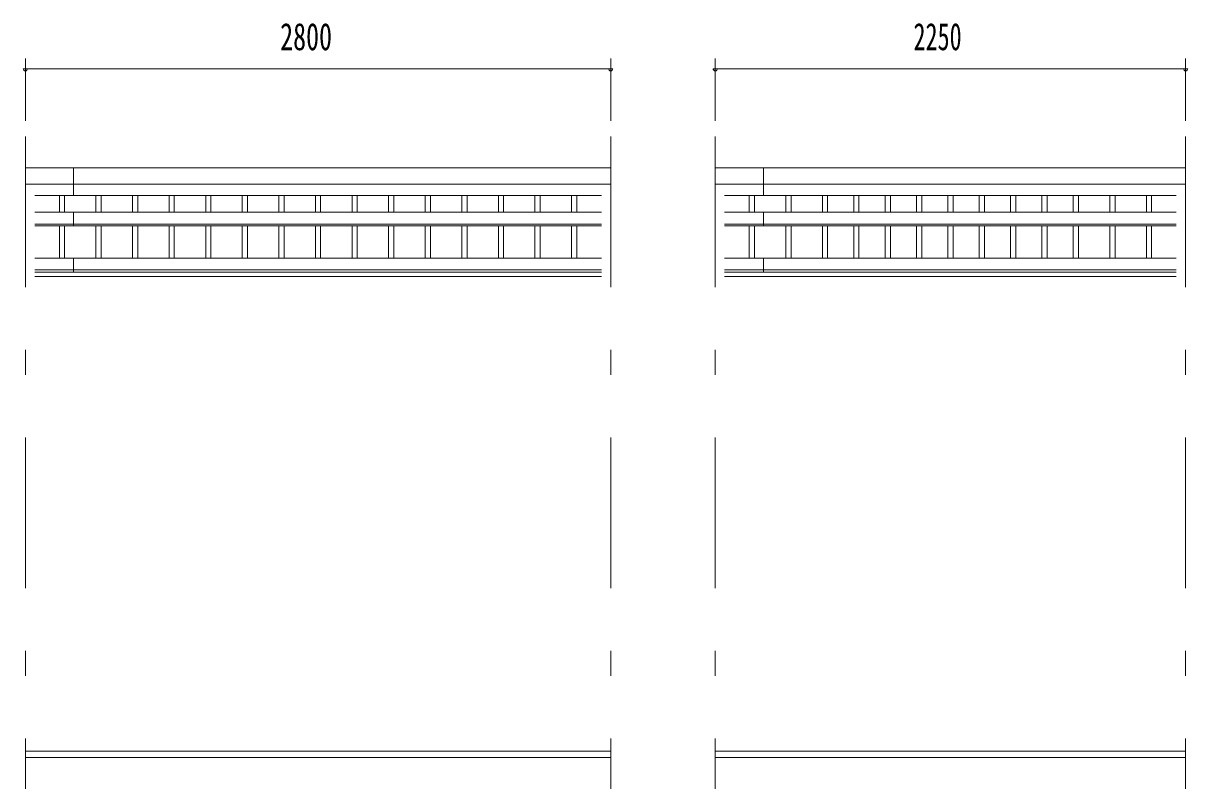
# Model space of a CAD drawing. Units: millimetres, scale not verified. Extents: x -25847 to 25859, y -10500 to 10500.
# Drawn here: x -15978 to -10408, y 1645 to 5307 of the extents above; entities that cross this region are included whole.
import ezdxf
from ezdxf.enums import TextEntityAlignment as Align

# ---------------------------------------------------------------- set-up
doc = ezdxf.new("R2010")
doc.units = ezdxf.units.MM
doc.header["$LTSCALE"] = 60
doc.linetypes.add('USER3', pattern=[24, 12, -5, 2, -5])
for name, color, linetype, lineweight in [('0-2_1-05BOLD', 7, 'Continuous', 18), ('0-3_1-25CENTER', 3, 'USER3', 18), ('0-4_1-45THIN', 4, 'Continuous', 18), ('0-5_1-55DIM', 3, 'Continuous', 18)]:
    doc.layers.add(name, color=color, linetype=linetype, lineweight=lineweight)
doc.styles.add('ＭＳ ゴシック', font='')
doc.styles.get('ＭＳ ゴシック').set_extended_font_data('MS Gothic')

msp = doc.modelspace()

# ---------------------------------------------------------------- linework, layer by layer
at = {"layer": '0-2_1-05BOLD'}
for p, q in [((-13167.96, 4614.67), (-15967.96, 4614.67)), ((-15737.96, 4614.67), (-15737.96, 4482.27)), ((-10417.96, 4614.67), (-12667.96, 4614.67)), ((-12437.96, 4614.67), (-12437.96, 4482.27)), ((-15967.96, 4537.52), (-13167.96, 4537.52)), ((-12667.96, 4537.52), (-10417.96, 4537.52)), ((-13212.51, 4482.27), (-15923.41, 4482.27)), ((-10462.51, 4482.27), (-12623.41, 4482.27)), ((-15923.41, 4402.96), (-13212.51, 4402.96)), ((-15737.96, 4402.96), (-15737.96, 4337.03)), ((-12623.41, 4402.96), (-10462.51, 4402.96)), ((-12437.96, 4402.96), (-12437.96, 4337.03)), ((-15923.41, 4345.26), (-13212.51, 4345.26)), ((-12623.41, 4345.26), (-10462.51, 4345.26)), ((-15923.41, 4337.03), (-13212.51, 4337.03)), ((-12623.41, 4337.03), (-10462.51, 4337.03)), ((-13212.51, 4182.45), (-15923.41, 4182.45)), ((-15737.96, 4182.45), (-15737.96, 4115.47)), ((-10462.51, 4182.45), (-12623.41, 4182.45)), ((-12437.96, 4182.45), (-12437.96, 4115.47)), ((-13212.51, 4127.33), (-15923.41, 4127.33)), ((-10462.51, 4127.33), (-12623.41, 4127.33)), ((-13212.51, 4115.47), (-15923.41, 4115.47)), ((-13212.51, 4094.67), (-15923.41, 4094.67)), ((-10462.51, 4115.47), (-12623.41, 4115.47)), ((-10462.51, 4094.67), (-12623.41, 4094.67)), ((-13167.96, 1824.67), (-15967.96, 1824.67)), ((-13167.96, 1794.67), (-15967.96, 1794.67)), ((-10417.96, 1824.67), (-12667.96, 1824.67)), ((-10417.96, 1794.67), (-12667.96, 1794.67))]:
    msp.add_line(p, q, dxfattribs=at)
at = {"layer": '0-3_1-25CENTER'}
for p, q in [((-15967.96, 4764.67), (-15967.96, 1644.67)), ((-13167.96, 4764.67), (-13167.96, 1644.67)), ((-12667.96, 4764.67), (-12667.96, 1644.67)), ((-10417.96, 4764.67), (-10417.96, 1644.67))]:
    msp.add_line(p, q, dxfattribs=at)
at = {"layer": '0-4_1-45THIN'}
for p, q in [((-15805.46, 4482.27), (-15805.46, 4402.96)), ((-15780.46, 4482.27), (-15780.46, 4402.96)), ((-15630.46, 4482.27), (-15630.46, 4402.96)), ((-15605.46, 4482.27), (-15605.46, 4402.96)), ((-15455.46, 4482.27), (-15455.46, 4402.96)), ((-15430.46, 4482.27), (-15430.46, 4402.96)), ((-15280.46, 4482.27), (-15280.46, 4402.96)), ((-15255.46, 4482.27), (-15255.46, 4402.96)), ((-15105.46, 4482.27), (-15105.46, 4402.96)), ((-15080.46, 4482.27), (-15080.46, 4402.96)), ((-14930.46, 4482.27), (-14930.46, 4402.96)), ((-14905.46, 4482.27), (-14905.46, 4402.96)), ((-14755.46, 4482.27), (-14755.46, 4402.96)), ((-14730.46, 4482.27), (-14730.46, 4402.96)), ((-14580.46, 4482.27), (-14580.46, 4402.96)), ((-14555.46, 4482.27), (-14555.46, 4402.96)), ((-14405.46, 4482.27), (-14405.46, 4402.96)), ((-14380.46, 4482.27), (-14380.46, 4402.96)), ((-14230.46, 4482.27), (-14230.46, 4402.96)), ((-14205.46, 4482.27), (-14205.46, 4402.96)), ((-14055.46, 4482.27), (-14055.46, 4402.96)), ((-14030.46, 4482.27), (-14030.46, 4402.96)), ((-13880.46, 4482.27), (-13880.46, 4402.96)), ((-13855.46, 4482.27), (-13855.46, 4402.96)), ((-13705.46, 4482.27), (-13705.46, 4402.96)), ((-13680.46, 4482.27), (-13680.46, 4402.96)), ((-13530.46, 4482.27), (-13530.46, 4402.96)), ((-13505.46, 4482.27), (-13505.46, 4402.96)), ((-13355.46, 4482.27), (-13355.46, 4402.96)), ((-13330.46, 4482.27), (-13330.46, 4402.96)), ((-12505.46, 4482.27), (-12505.46, 4402.96)), ((-12480.46, 4482.27), (-12480.46, 4402.96)), ((-12330.46, 4482.27), (-12330.46, 4402.96)), ((-12305.46, 4482.27), (-12305.46, 4402.96)), ((-12155.46, 4482.27), (-12155.46, 4402.96)), ((-12130.46, 4482.27), (-12130.46, 4402.96)), ((-12005.46, 4482.27), (-12005.46, 4402.96)), ((-11980.46, 4482.27), (-11980.46, 4402.96)), ((-11855.46, 4482.27), (-11855.46, 4402.96)), ((-11830.46, 4482.27), (-11830.46, 4402.96)), ((-11705.46, 4482.27), (-11705.46, 4402.96)), ((-11680.46, 4482.27), (-11680.46, 4402.96)), ((-11555.46, 4482.27), (-11555.46, 4402.96)), ((-11530.46, 4482.27), (-11530.46, 4402.96)), ((-11405.46, 4482.27), (-11405.46, 4402.96)), ((-11380.46, 4482.27), (-11380.46, 4402.96)), ((-11255.46, 4482.27), (-11255.46, 4402.96)), ((-11230.46, 4482.27), (-11230.46, 4402.96)), ((-11105.46, 4482.27), (-11105.46, 4402.96)), ((-11080.46, 4482.27), (-11080.46, 4402.96)), ((-10955.46, 4482.27), (-10955.46, 4402.96)), ((-10930.46, 4482.27), (-10930.46, 4402.96)), ((-10780.46, 4482.27), (-10780.46, 4402.96)), ((-10755.46, 4482.27), (-10755.46, 4402.96)), ((-10605.46, 4482.27), (-10605.46, 4402.96)), ((-10580.46, 4482.27), (-10580.46, 4402.96)), ((-15805.46, 4337.03), (-15805.46, 4182.45)), ((-15780.46, 4337.03), (-15780.46, 4182.45)), ((-15630.46, 4337.03), (-15630.46, 4182.45)), ((-15605.46, 4337.03), (-15605.46, 4182.45)), ((-15455.46, 4337.03), (-15455.46, 4182.45)), ((-15430.46, 4337.03), (-15430.46, 4182.45)), ((-15280.46, 4337.03), (-15280.46, 4182.45)), ((-15255.46, 4337.03), (-15255.46, 4182.45)), ((-15105.46, 4337.03), (-15105.46, 4182.45)), ((-15080.46, 4337.03), (-15080.46, 4182.45)), ((-14930.46, 4337.03), (-14930.46, 4182.45)), ((-14905.46, 4337.03), (-14905.46, 4182.45)), ((-14755.46, 4337.03), (-14755.46, 4182.45)), ((-14730.46, 4337.03), (-14730.46, 4182.45)), ((-14580.46, 4337.03), (-14580.46, 4182.45)), ((-14555.46, 4337.03), (-14555.46, 4182.45)), ((-14405.46, 4337.03), (-14405.46, 4182.45)), ((-14380.46, 4337.03), (-14380.46, 4182.45)), ((-14230.46, 4337.03), (-14230.46, 4182.45)), ((-14205.46, 4337.03), (-14205.46, 4182.45)), ((-14055.46, 4337.03), (-14055.46, 4182.45)), ((-14030.46, 4337.03), (-14030.46, 4182.45)), ((-13880.46, 4337.03), (-13880.46, 4182.45)), ((-13855.46, 4337.03), (-13855.46, 4182.45)), ((-13705.46, 4337.03), (-13705.46, 4182.45)), ((-13680.46, 4337.03), (-13680.46, 4182.45)), ((-13530.46, 4337.03), (-13530.46, 4182.45)), ((-13505.46, 4337.03), (-13505.46, 4182.45)), ((-13355.46, 4337.03), (-13355.46, 4182.45)), ((-13330.46, 4337.03), (-13330.46, 4182.45)), ((-12505.46, 4337.03), (-12505.46, 4182.45)), ((-12480.46, 4337.03), (-12480.46, 4182.45)), ((-12330.46, 4337.03), (-12330.46, 4182.45)), ((-12305.46, 4337.03), (-12305.46, 4182.45)), ((-12155.46, 4337.03), (-12155.46, 4182.45)), ((-12130.46, 4337.03), (-12130.46, 4182.45)), ((-12005.46, 4337.03), (-12005.46, 4182.45)), ((-11980.46, 4337.03), (-11980.46, 4182.45)), ((-11855.46, 4337.03), (-11855.46, 4182.45)), ((-11830.46, 4337.03), (-11830.46, 4182.45)), ((-11705.46, 4337.03), (-11705.46, 4182.45)), ((-11680.46, 4337.03), (-11680.46, 4182.45)), ((-11555.46, 4337.03), (-11555.46, 4182.45)), ((-11530.46, 4337.03), (-11530.46, 4182.45)), ((-11405.46, 4337.03), (-11405.46, 4182.45)), ((-11380.46, 4337.03), (-11380.46, 4182.45)), ((-11255.46, 4337.03), (-11255.46, 4182.45)), ((-11230.46, 4337.03), (-11230.46, 4182.45)), ((-11105.46, 4337.03), (-11105.46, 4182.45)), ((-11080.46, 4337.03), (-11080.46, 4182.45)), ((-10955.46, 4337.03), (-10955.46, 4182.45)), ((-10930.46, 4337.03), (-10930.46, 4182.45)), ((-10780.46, 4337.03), (-10780.46, 4182.45)), ((-10755.46, 4337.03), (-10755.46, 4182.45)), ((-10605.46, 4337.03), (-10605.46, 4182.45)), ((-10580.46, 4337.03), (-10580.46, 4182.45))]:
    msp.add_line(p, q, dxfattribs=at)
at = {"layer": '0-5_1-55DIM'}
for p, q in [((-15967.96, 4839.67), (-15967.96, 5138.67)), ((-13167.96, 4839.67), (-13167.96, 5138.67)), ((-12667.96, 4839.67), (-12667.96, 5138.67)), ((-10417.96, 4839.67), (-10417.96, 5138.67)), ((-15957.96, 5088.67), (-15977.96, 5088.67)), ((-15967.96, 5088.67), (-13167.96, 5088.67)), ((-13157.96, 5088.67), (-13177.96, 5088.67)), ((-12657.96, 5088.67), (-12677.96, 5088.67)), ((-12667.96, 5088.67), (-10417.96, 5088.67)), ((-10407.96, 5088.67), (-10427.96, 5088.67))]:
    msp.add_line(p, q, dxfattribs=at)
for centre in [(-15967.96, 5088.67), (-13167.96, 5088.67), (-12667.96, 5088.67), (-10417.96, 5088.67)]:
    msp.add_arc(centre, 10, 180, 0, dxfattribs=at)

# ---------------------------------------------------------------- texts
at = {"layer": '0-5_1-55DIM', "color": 7, "style": 'ＭＳ ゴシック'}
for s, width, p in [('2800', 0.7, (-14749.23, 5138.67)), ('2250', 0.65, (-11719.64, 5138.67))]:
    msp.add_text(s, height=130.2, dxfattribs=dict(at, width=width)).set_placement(p, align=Align.BOTTOM_LEFT)

doc.saveas('drawing.dxf')
